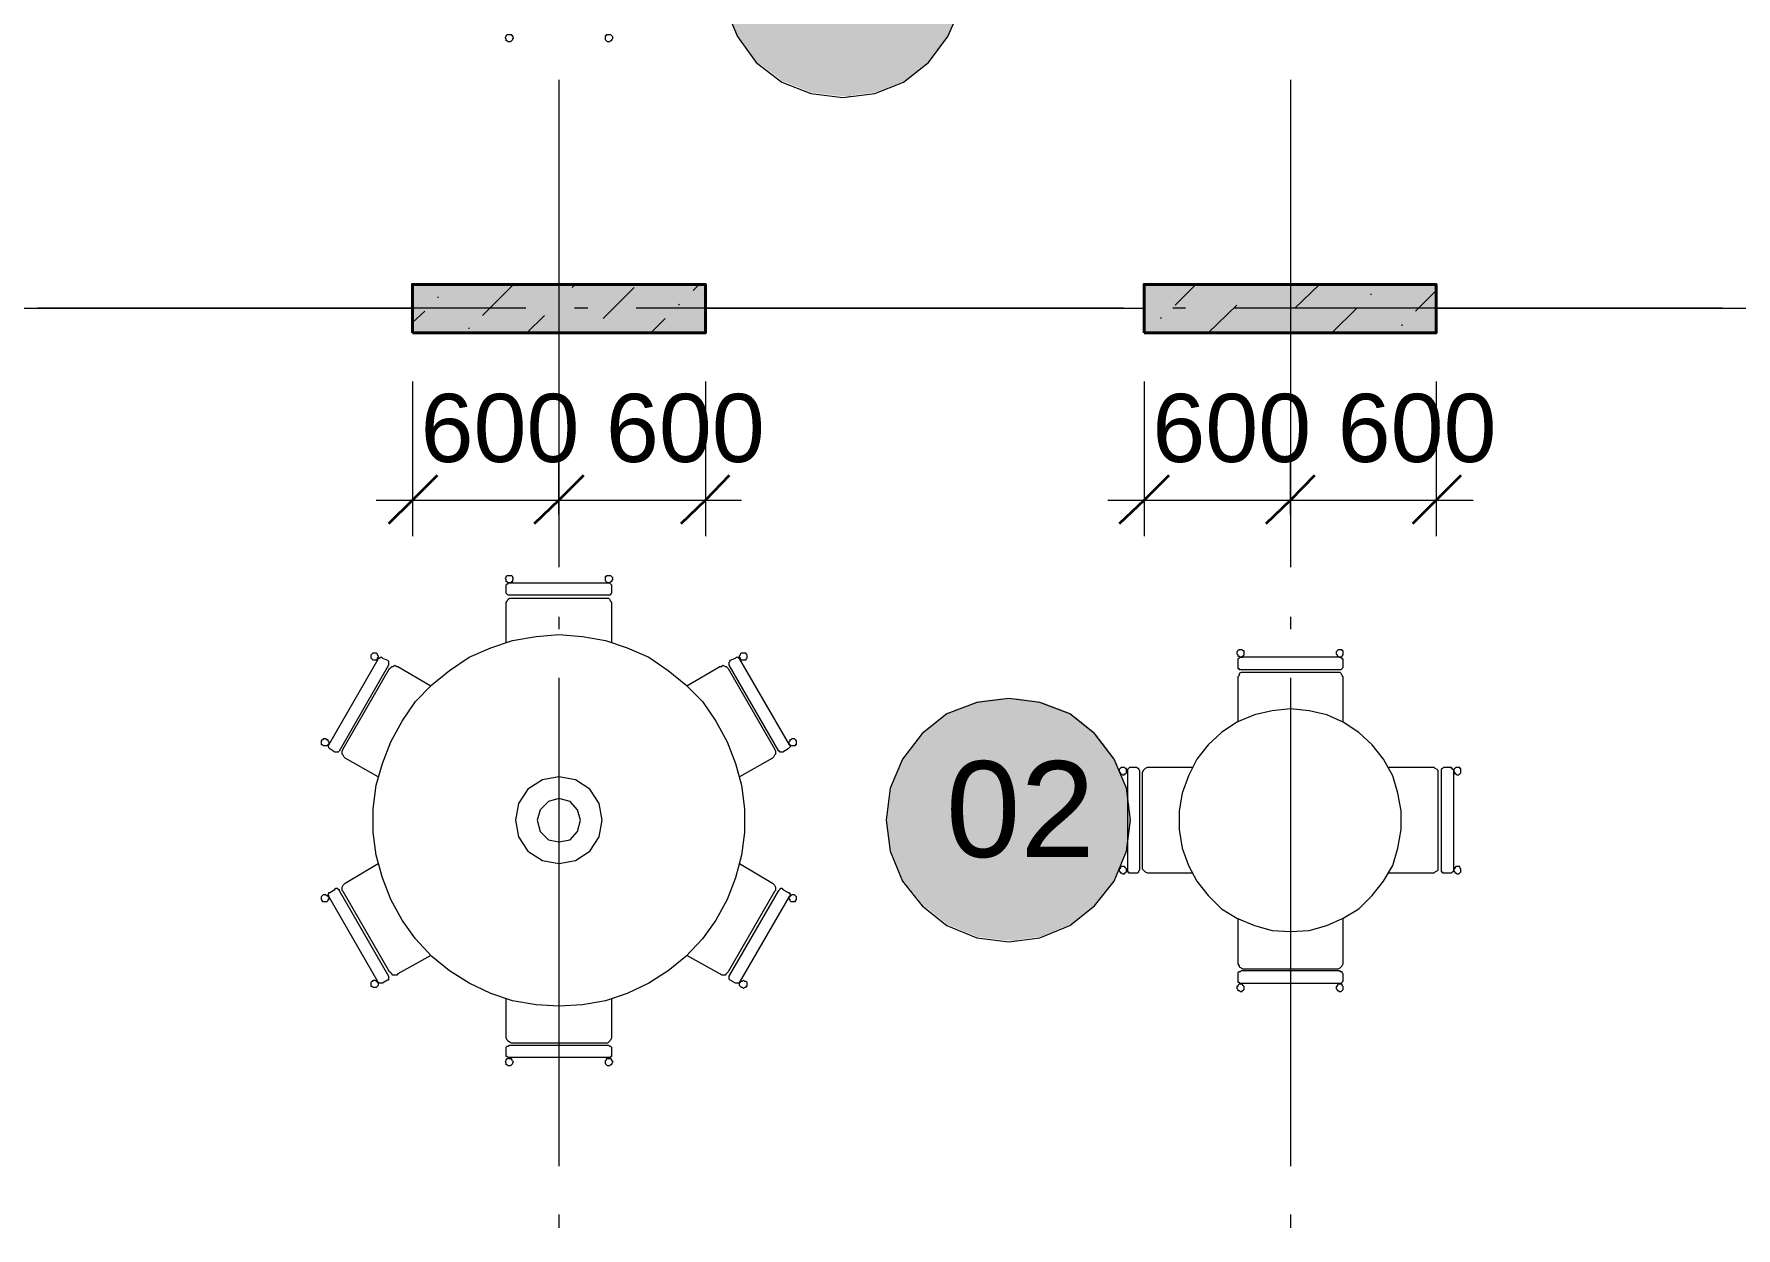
# Model space of a CAD drawing. Header units: millimetres. Extents: x -6983 to 114033, y -5968 to 36007.
# Drawn here: x 14992 to 21970, y 7602 to 12495 of the extents above; entities that cross this region are included whole.
import ezdxf

# ---------------------------------------------------------------- set-up
doc = ezdxf.new("R2010")
doc.units = ezdxf.units.MM
doc.layers.add('PDF _Геометрия', color=7, linetype='Continuous')
doc.layers.add('PDF _Текст', color=7, linetype='Continuous')
doc.layers.add('PDF _Сплошная заливка', color=7, linetype='Continuous', true_color=0xffffff)
doc.styles.add('PDF Arial', font='arial.ttf')

msp = doc.modelspace()

# ---------------------------------------------------------------- hatches: boundary and pattern name
at = {"layer": 'PDF _Сплошная заливка', "transparency": 33554559}
for points in [[(18409, 13225.2), (18341.3, 13233.7), (18277.8, 13233.7), (18176.2, 13221), (18159.3, 13212.5), (18146.6, 13208.3), (18129.7, 13199.8), (18117, 13195.6), (18100.1, 13187.1), (18087.4, 13182.9), (18070.5, 13174.4), (18057.8, 13170.2), (18045.1, 13157.5), (18036.6, 13153.3), (18028.1, 13144.8), (18019.7, 13140.6), (18011.2, 13132.1), (18002.8, 13127.9), (17994.3, 13119.4), (17985.8, 13115.2), (17977.4, 13106.7), (17968.9, 13102.5), (17960.4, 13094), (17952, 13089.8), (17947.7, 13081.3), (17939.3, 13072.9), (17935.1, 13064.4), (17926.6, 13056), (17922.4, 13047.5), (17913.9, 13039), (17909.7, 13030.6), (17901.2, 13022.1), (17897, 13013.6), (17888.5, 13005.2), (17884.3, 12996.7), (17875.8, 12988.3), (17871.6, 12975.6), (17867.4, 12967.1), (17863.1, 12954.4), (17858.9, 12945.9), (17854.7, 12933.2), (17846.2, 12916.3), (17842, 12903.6), (17837.7, 12895.2), (17833.5, 12882.5), (17825, 12865.5), (17820.8, 12831.7), (17816.6, 12802.1), (17812.3, 12768.2), (17808.1, 12738.6), (17812.3, 12734.4), (17812.3, 12704.8), (17816.6, 12704.8), (17816.6, 12670.9), (17820.8, 12670.9), (17820.8, 12637.1), (17825, 12637.1), (17825, 12603.2), (17829.3, 12603.2), (17829.3, 12594.7), (17833.5, 12594.7), (17833.5, 12586.3), (17837.7, 12586.3), (17837.7, 12573.6), (17842, 12573.6), (17842, 12565.1), (17846.2, 12565.1), (17846.2, 12556.7), (17850.4, 12556.7), (17850.4, 12544), (17854.7, 12544), (17854.7, 12535.5), (17858.9, 12535.5), (17858.9, 12527), (17863.1, 12527), (17863.1, 12514.3), (17867.4, 12514.3), (17867.4, 12505.9), (17871.6, 12505.9), (17871.6, 12497.4), (17875.8, 12497.4), (17875.8, 12484.7), (17880, 12484.7), (17888.5, 12476.3), (17888.5, 12467.8), (17892.7, 12467.8), (17901.2, 12459.3), (17901.2, 12450.9), (17905.4, 12450.9), (17909.7, 12446.6), (17909.7, 12438.2), (17913.9, 12438.2), (17922.4, 12429.7), (17922.4, 12421.3), (17926.6, 12421.3), (17930.8, 12417), (17930.8, 12408.6), (17935.1, 12408.6), (17943.5, 12400.1), (17943.5, 12391.6), (17947.7, 12391.6), (17952, 12387.4), (17952, 12378.9), (17960.4, 12378.9), (17968.9, 12370.5), (17977.4, 12366.3), (17985.8, 12357.8), (17994.3, 12353.6), (18002.8, 12345.1), (18011.2, 12340.9), (18019.7, 12332.4), (18028.1, 12328.2), (18036.6, 12319.7), (18045.1, 12315.5), (18057.8, 12302.8), (18083.1, 12294.3), (18091.6, 12290.1), (18104.3, 12285.9), (18112.8, 12281.6), (18125.5, 12277.4), (18133.9, 12273.2), (18146.6, 12268.9), (18155.1, 12264.7), (18167.8, 12260.5), (18176.2, 12256.2), (18277.8, 12243.5), (18341.3, 12239.3), (18341.3, 12243.5), (18409, 12252), (18438.6, 12256.2), (18464, 12264.7), (18472.4, 12268.9), (18485.1, 12273.2), (18493.6, 12277.4), (18506.3, 12281.6), (18514.7, 12285.9), (18527.4, 12290.1), (18535.9, 12294.3), (18548.6, 12298.6), (18565.5, 12307), (18574, 12315.5), (18582.4, 12319.7), (18595.1, 12332.4), (18603.6, 12336.6), (18616.3, 12349.3), (18624.8, 12353.6), (18637.5, 12366.3), (18645.9, 12370.5), (18671.3, 12395.9), (18675.5, 12404.3), (18684, 12412.8), (18688.2, 12421.3), (18696.7, 12429.7), (18700.9, 12438.2), (18709.4, 12446.6), (18713.6, 12455.1), (18722.1, 12463.6), (18726.3, 12472), (18734.8, 12480.5), (18747.5, 12505.9), (18751.7, 12518.6), (18760.2, 12535.5), (18764.4, 12548.2), (18772.9, 12565.1), (18777.1, 12577.8), (18785.5, 12594.7), (18789.8, 12607.4), (18794, 12637.1), (18802.5, 12704.8), (18806.7, 12768.2), (18802.5, 12768.2), (18802.5, 12797.8), (18798.2, 12797.8), (18798.2, 12831.7), (18794, 12831.7), (18794, 12861.3), (18789.8, 12861.3), (18789.8, 12874), (18785.5, 12874), (18785.5, 12882.5), (18781.3, 12882.5), (18781.3, 12895.2), (18777.1, 12895.2), (18777.1, 12903.6), (18772.9, 12903.6), (18772.9, 12916.3), (18768.6, 12916.3), (18768.6, 12924.8), (18764.4, 12924.8), (18764.4, 12933.2), (18760.2, 12933.2), (18760.2, 12945.9), (18755.9, 12945.9), (18755.9, 12954.4), (18751.7, 12954.4), (18751.7, 12967.1), (18747.5, 12967.1), (18747.5, 12975.6), (18743.2, 12975.6), (18743.2, 12984), (18739, 12984), (18739, 12992.5), (18730.5, 13000.9), (18726.3, 13000.9), (18726.3, 13009.4), (18713.6, 13022.1), (18709.4, 13022.1), (18709.4, 13030.6), (18696.7, 13043.3), (18692.5, 13043.3), (18692.5, 13051.7), (18679.8, 13064.4), (18675.5, 13064.4), (18675.5, 13072.9), (18645.9, 13102.5), (18637.5, 13106.7), (18624.8, 13119.4), (18616.3, 13123.7), (18603.6, 13136.4), (18595.1, 13140.6), (18582.4, 13153.3), (18574, 13157.5), (18565.5, 13166), (18540.1, 13178.7), (18527.4, 13182.9), (18510.5, 13191.4), (18497.8, 13195.6), (18480.9, 13204.1), (18468.2, 13208.3), (18451.3, 13216.7), (18438.6, 13221)], [(18083.1, 13106.7), (18083.1, 12425.5), (18506.3, 12425.5), (18506.3, 13106.7)], [(16543, 11469.2), (16543, 11270.3), (17744.6, 11270.3), (17744.6, 11469.2)], [(19543, 11469.2), (19543, 11270.3), (20740.4, 11270.3), (20740.4, 11469.2)], [(19052.1, 9768.2), (19022.5, 9772.5), (18959, 9772.5), (18857.5, 9759.8), (18849, 9755.5), (18836.3, 9751.3), (18827.9, 9747.1), (18802.5, 9738.6), (18794, 9734.4), (18768.6, 9725.9), (18760.2, 9721.7), (18734.8, 9713.2), (18722.1, 9700.5), (18713.6, 9696.3), (18700.9, 9683.6), (18692.5, 9679.4), (18679.8, 9666.7), (18671.3, 9662.4), (18658.6, 9649.8), (18650.1, 9645.5), (18641.7, 9637.1), (18633.2, 9632.8), (18629, 9624.4), (18620.5, 9615.9), (18616.3, 9607.4), (18607.8, 9599), (18603.6, 9590.5), (18595.1, 9582), (18590.9, 9573.6), (18582.4, 9565.1), (18578.2, 9556.7), (18569.8, 9548.2), (18565.5, 9539.7), (18552.8, 9527), (18548.6, 9514.3), (18540.1, 9497.4), (18535.9, 9484.7), (18527.4, 9467.8), (18523.2, 9455.1), (18514.7, 9438.2), (18510.5, 9425.5), (18502, 9408.6), (18489.4, 9307), (18485.1, 9277.4), (18489.4, 9273.2), (18489.4, 9243.5), (18493.6, 9243.5), (18493.6, 9209.7), (18497.8, 9209.7), (18497.8, 9180.1), (18502, 9180.1), (18502, 9146.2), (18506.3, 9146.2), (18506.3, 9137.8), (18510.5, 9137.8), (18510.5, 9129.3), (18514.7, 9129.3), (18514.7, 9116.6), (18519, 9116.6), (18519, 9108.1), (18523.2, 9108.1), (18523.2, 9095.4), (18527.4, 9095.4), (18527.4, 9087), (18531.7, 9087), (18531.7, 9078.5), (18535.9, 9078.5), (18535.9, 9065.8), (18540.1, 9065.8), (18540.1, 9057.4), (18544.4, 9057.4), (18544.4, 9044.7), (18548.6, 9044.7), (18548.6, 9036.2), (18552.8, 9036.2), (18552.8, 9023.5), (18557.1, 9023.5), (18569.8, 9010.8), (18569.8, 9002.4), (18574, 9002.4), (18586.7, 8989.7), (18586.7, 8981.2), (18590.9, 8981.2), (18603.6, 8968.5), (18603.6, 8960), (18607.8, 8960), (18620.5, 8947.4), (18620.5, 8938.9), (18624.8, 8938.9), (18633.2, 8930.4), (18633.2, 8922), (18641.7, 8922), (18650.1, 8913.5), (18658.6, 8909.3), (18671.3, 8896.6), (18679.8, 8892.3), (18692.5, 8879.7), (18700.9, 8875.4), (18713.6, 8862.7), (18722.1, 8858.5), (18734.8, 8845.8), (18747.5, 8841.6), (18755.9, 8837.3), (18768.6, 8833.1), (18777.1, 8828.9), (18789.8, 8824.6), (18806.7, 8816.2), (18819.4, 8812), (18827.9, 8807.7), (18840.6, 8803.5), (18857.5, 8795), (18959, 8782.3), (19022.5, 8778.1), (19022.5, 8782.3), (19052.1, 8786.6), (19086, 8790.8), (19115.6, 8795), (19128.3, 8799.3), (19136.7, 8803.5), (19149.4, 8807.7), (19157.9, 8812), (19170.6, 8816.2), (19187.5, 8824.6), (19200.2, 8828.9), (19208.7, 8833.1), (19221.4, 8837.3), (19246.8, 8850), (19255.2, 8858.5), (19263.7, 8862.7), (19276.4, 8875.4), (19284.8, 8879.7), (19297.5, 8892.3), (19306, 8896.6), (19318.7, 8909.3), (19327.2, 8913.5), (19352.5, 8938.9), (19356.8, 8947.4), (19369.5, 8960), (19373.7, 8968.5), (19386.4, 8981.2), (19390.6, 8989.7), (19403.3, 9002.4), (19407.6, 9010.8), (19416, 9019.3), (19428.7, 9044.7), (19432.9, 9057.4), (19437.2, 9065.8), (19441.4, 9078.5), (19449.9, 9095.4), (19454.1, 9108.1), (19458.3, 9116.6), (19462.6, 9129.3), (19466.8, 9137.8), (19471, 9150.5), (19475.3, 9180.1), (19479.5, 9213.9), (19483.7, 9243.5), (19487.9, 9307), (19483.7, 9307), (19483.7, 9340.9), (19479.5, 9340.9), (19479.5, 9374.7), (19475.3, 9374.7), (19475.3, 9404.3), (19471, 9404.3), (19471, 9417), (19466.8, 9417), (19466.8, 9425.5), (19462.6, 9425.5), (19462.6, 9434), (19458.3, 9434), (19458.3, 9446.6), (19454.1, 9446.6), (19454.1, 9455.1), (19449.9, 9455.1), (19449.9, 9463.6), (19445.6, 9463.6), (19445.6, 9476.3), (19441.4, 9476.3), (19441.4, 9484.7), (19437.2, 9484.7), (19437.2, 9493.2), (19432.9, 9493.2), (19432.9, 9505.9), (19428.7, 9505.9), (19428.7, 9514.3), (19424.5, 9514.3), (19424.5, 9522.8), (19420.2, 9522.8), (19420.2, 9531.3), (19411.8, 9539.7), (19407.6, 9539.7), (19407.6, 9548.2), (19399.1, 9556.7), (19394.9, 9556.7), (19394.9, 9565.1), (19386.4, 9573.6), (19382.2, 9573.6), (19382.2, 9582), (19373.7, 9590.5), (19369.5, 9590.5), (19369.5, 9599), (19361, 9607.4), (19356.8, 9607.4), (19356.8, 9615.9), (19327.2, 9645.5), (19318.7, 9649.8), (19306, 9662.4), (19297.5, 9666.7), (19284.8, 9679.4), (19276.4, 9683.6), (19263.7, 9696.3), (19255.2, 9700.5), (19246.8, 9709), (19229.8, 9717.5), (19217.1, 9721.7), (19208.7, 9725.9), (19183.3, 9734.4), (19174.8, 9738.6), (19149.4, 9747.1), (19141, 9751.3), (19115.6, 9759.8), (19086, 9764)], [(18730.5, 9649.8), (18730.5, 8968.5), (19217.1, 8968.5), (19217.1, 9649.8)]]:
    msp.add_hatch(color=256, dxfattribs=at).paths.add_polyline_path(points)

# ---------------------------------------------------------------- linework, layer by layer
at = {"layer": 'PDF _Геометрия', "lineweight": 9}
for points in [[(17808.1, 12734.4), (17825, 12603.2), (17875.8, 12484.7), (17952, 12378.9), (18057.8, 12298.6), (18176.2, 12252), (18307.4, 12235.1), (18438.6, 12252), (18557.1, 12298.6), (18658.6, 12378.9), (18739, 12484.7), (18789.8, 12603.2), (18806.7, 12734.4), (18789.8, 12861.3), (18739, 12984), (18658.6, 13085.6), (18557.1, 13166), (18438.6, 13216.7), (18307.4, 13233.7), (18176.2, 13216.7), (18057.8, 13166), (17952, 13085.6), (17875.8, 12984), (17825, 12861.3)], [(16957.6, 12480.5), (16953.4, 12476.3), (16953.4, 12472), (16949.2, 12467.8), (16944.9, 12463.6), (16940.7, 12463.6), (16936.5, 12463.6), (16932.2, 12467.8), (16928, 12467.8), (16928, 12472), (16928, 12476.3), (16923.8, 12480.5), (16928, 12484.7), (16928, 12489), (16932.2, 12493.2), (16936.5, 12493.2), (16940.7, 12493.2), (16944.9, 12493.2), (16949.2, 12493.2), (16949.2, 12489), (16953.4, 12489), (16953.4, 12484.7)], [(17334.2, 12480.5), (17334.2, 12484.7), (17334.2, 12489), (17338.4, 12489), (17338.4, 12493.2), (17342.7, 12493.2), (17346.9, 12493.2), (17351.1, 12493.2), (17355.4, 12493.2), (17359.6, 12489), (17363.8, 12484.7), (17363.8, 12480.5), (17363.8, 12476.3), (17359.6, 12472), (17359.6, 12467.8), (17355.4, 12467.8), (17351.1, 12463.6), (17346.9, 12463.6), (17342.7, 12463.6), (17338.4, 12467.8), (17334.2, 12472), (17334.2, 12476.3)], [(16940.7, 10195.6), (16936.5, 10195.6), (16932.2, 10199.8), (16928, 10204.1), (16928, 10208.3), (16928, 10233.7), (16928, 10237.9), (16932.2, 10242.1), (16936.5, 10242.1), (16936.5, 10246.4), (16932.2, 10250.6), (16928, 10250.6), (16928, 10254.8), (16928, 10259.1), (16923.8, 10263.3), (16928, 10267.5), (16928, 10271.8), (16932.2, 10276), (16936.5, 10276), (16940.7, 10276), (16944.9, 10276), (16949.2, 10276), (16953.4, 10271.8), (16953.4, 10267.5), (16957.6, 10263.3), (16953.4, 10259.1), (16953.4, 10254.8), (16953.4, 10250.6), (16949.2, 10250.6), (16944.9, 10246.4), (16940.7, 10246.4), (17346.9, 10246.4), (17351.1, 10246.4), (17355.4, 10242.1), (17359.6, 10237.9), (17359.6, 10233.7), (17359.6, 10208.3), (17359.6, 10204.1), (17355.4, 10199.8), (17355.4, 10195.6), (17351.1, 10195.6), (17346.9, 10195.6)], [(17334.2, 10263.3), (17334.2, 10267.5), (17334.2, 10271.8), (17338.4, 10271.8), (17338.4, 10276), (17342.7, 10276), (17346.9, 10276), (17351.1, 10276), (17355.4, 10276), (17359.6, 10271.8), (17363.8, 10267.5), (17363.8, 10263.3), (17363.8, 10259.1), (17359.6, 10254.8), (17359.6, 10250.6), (17355.4, 10250.6), (17351.1, 10246.4), (17346.9, 10246.4), (17342.7, 10246.4), (17338.4, 10250.6), (17334.2, 10254.8), (17334.2, 10259.1)], [(16936.5, 10246.4), (16940.7, 10246.4)], [(17143.8, 10034.8), (17241.1, 10026.3), (17334.2, 10009.4), (17423.1, 9979.8), (17511.9, 9941.7), (17592.3, 9886.7), (17664.2, 9827.5), (17732, 9759.8), (17787, 9679.4), (17833.5, 9594.7), (17867.4, 9505.9), (17892.7, 9417), (17905.4, 9319.7), (17905.4, 9222.4), (17892.7, 9129.3), (17867.4, 9036.2), (17833.5, 8947.4), (17787, 8862.7), (17732, 8786.6), (17664.2, 8714.6), (17592.3, 8655.4), (17511.9, 8604.6), (17423.1, 8562.3), (17334.2, 8532.7), (17241.1, 8515.8), (17143.8, 8511.5), (17050.7, 8515.8), (16953.4, 8532.7), (16864.5, 8562.3), (16775.7, 8604.6), (16695.3, 8655.4), (16623.3, 8714.6), (16555.6, 8786.6), (16500.6, 8862.7), (16454.1, 8947.4), (16420.2, 9036.2), (16394.9, 9129.3), (16382.2, 9222.4), (16382.2, 9319.7), (16394.9, 9417), (16420.2, 9505.9), (16454.1, 9594.7), (16500.6, 9679.4), (16555.6, 9759.8), (16623.3, 9827.5), (16695.3, 9886.7), (16775.7, 9941.7), (16864.5, 9979.8), (16953.4, 10009.4), (17050.7, 10026.3)], [(16420.2, 9937.5), (16441.4, 9929), (16445.6, 9924.8), (16445.6, 9920.6), (16445.6, 9916.3), (16445.6, 9912.1), (16445.6, 9907.9), (16242.5, 9556.7), (16238.3, 9552.4), (16234.1, 9552.4), (16229.8, 9552.4), (16225.6, 9552.4), (16204.4, 9565.1), (16200.2, 9569.4), (16200.2, 9573.6), (16196, 9577.8), (16200.2, 9582), (16403.3, 9933.2), (16403.3, 9937.5), (16407.6, 9937.5), (16411.8, 9941.7), (16416, 9941.7)], [(16382.2, 9929), (16377.9, 9933.2), (16373.7, 9937.5), (16373.7, 9941.7), (16373.7, 9945.9), (16373.7, 9950.2), (16377.9, 9954.4), (16382.2, 9958.6), (16386.4, 9958.6), (16390.6, 9958.6), (16394.9, 9958.6), (16399.1, 9954.4), (16399.1, 9950.2), (16403.3, 9945.9), (16403.3, 9941.7), (16399.1, 9937.5), (16399.1, 9933.2), (16394.9, 9929), (16390.6, 9929), (16386.4, 9929)], [(18083.1, 9565.1), (18062, 9552.4), (18057.8, 9552.4), (18053.5, 9552.4), (18049.3, 9552.4), (18049.3, 9556.7), (18045.1, 9556.7), (17842, 9907.9), (17842, 9912.1), (17842, 9916.3), (17842, 9920.6), (17846.2, 9924.8), (17846.2, 9929), (17867.4, 9937.5), (17871.6, 9941.7), (17875.8, 9941.7), (17880, 9941.7), (17880, 9937.5), (17884.3, 9937.5), (17884.3, 9933.2), (18087.4, 9582), (18091.6, 9582), (18091.6, 9577.8), (18091.6, 9573.6), (18087.4, 9569.4)], [(17909.7, 9929), (17905.4, 9929), (17901.2, 9929), (17897, 9929), (17892.7, 9929), (17888.5, 9933.2), (17888.5, 9937.5), (17884.3, 9941.7), (17884.3, 9945.9), (17888.5, 9950.2), (17888.5, 9954.4), (17892.7, 9958.6), (17897, 9958.6), (17901.2, 9958.6), (17905.4, 9958.6), (17909.7, 9958.6), (17909.7, 9954.4), (17913.9, 9950.2), (17913.9, 9945.9), (17913.9, 9941.7), (17913.9, 9937.5), (17909.7, 9933.2)], [(19923.8, 9958.6), (19923.8, 9954.4), (19928, 9950.2), (19928, 9945.9), (19932.2, 9945.9), (19936.5, 9941.7), (19940.7, 9941.7), (19944.9, 9941.7), (19944.9, 9945.9), (19949.2, 9945.9), (19953.4, 9950.2), (19953.4, 9954.4), (19953.4, 9958.6), (19953.4, 9962.9), (19953.4, 9967.1), (19949.2, 9967.1), (19944.9, 9971.3), (19940.7, 9971.3), (19936.5, 9971.3), (19932.2, 9971.3), (19928, 9967.1), (19923.8, 9962.9)], [(19940.7, 9890.9), (20346.9, 9890.9), (20351.1, 9890.9), (20355.4, 9895.2), (20359.6, 9899.4), (20359.6, 9903.6), (20359.6, 9929), (20359.6, 9933.2), (20355.4, 9933.2), (20355.4, 9937.5), (20351.1, 9937.5), (20351.1, 9941.7), (20346.9, 9941.7), (19940.7, 9941.7), (19936.5, 9941.7), (19932.2, 9937.5), (19928, 9933.2), (19928, 9929), (19928, 9903.6), (19928, 9899.4), (19928, 9895.2), (19932.2, 9895.2), (19932.2, 9890.9), (19936.5, 9890.9)], [(20359.6, 9958.6), (20359.6, 9962.9), (20359.6, 9967.1), (20355.4, 9967.1), (20355.4, 9971.3), (20351.1, 9971.3), (20346.9, 9971.3), (20342.7, 9971.3), (20338.4, 9971.3), (20334.2, 9967.1), (20330, 9962.9), (20330, 9958.6), (20330, 9954.4), (20334.2, 9950.2), (20334.2, 9945.9), (20338.4, 9945.9), (20342.7, 9941.7), (20346.9, 9941.7), (20351.1, 9941.7), (20355.4, 9945.9), (20359.6, 9950.2), (20359.6, 9954.4)], [(18485.1, 9273.2), (18502, 9146.2), (18552.8, 9023.5), (18633.2, 8922), (18734.8, 8841.6), (18857.5, 8790.8), (18988.7, 8773.9), (19115.6, 8790.8), (19238.3, 8841.6), (19339.8, 8922), (19420.2, 9023.5), (19471, 9146.2), (19487.9, 9273.2), (19471, 9404.3), (19420.2, 9522.8), (19339.8, 9628.6), (19238.3, 9709), (19115.6, 9755.5), (18988.7, 9772.5), (18857.5, 9755.5), (18734.8, 9709), (18633.2, 9628.6), (18552.8, 9522.8), (18502, 9404.3)], [(20143.8, 9730.1), (20067.6, 9721.7), (19995.7, 9704.8), (19923.8, 9675.1), (19860.3, 9632.8), (19805.3, 9582), (19758.7, 9522.8), (19724.9, 9455.1), (19699.5, 9383.2), (19686.8, 9311.2), (19686.8, 9235.1), (19699.5, 9158.9), (19724.9, 9087), (19758.7, 9023.5), (19805.3, 8964.3), (19860.3, 8909.3), (19923.8, 8871.2), (19995.7, 8841.6), (20067.6, 8820.4), (20143.8, 8816.2), (20220, 8820.4), (20291.9, 8841.6), (20359.6, 8871.2), (20423.1, 8909.3), (20478.1, 8964.3), (20524.6, 9023.5), (20562.7, 9087), (20583.9, 9158.9), (20596.5, 9235.1), (20596.5, 9311.2), (20583.9, 9383.2), (20562.7, 9455.1), (20524.6, 9522.8), (20478.1, 9582), (20423.1, 9632.8), (20359.6, 9675.1), (20291.9, 9704.8), (20220, 9721.7)], [(16191.8, 9603.2), (16196, 9603.2), (16196, 9599), (16200.2, 9594.7), (16200.2, 9590.5), (16200.2, 9586.3), (16196, 9582), (16191.8, 9577.8), (16187.5, 9577.8), (16183.3, 9577.8), (16179.1, 9577.8), (16174.8, 9582), (16170.6, 9582), (16170.6, 9586.3), (16170.6, 9590.5), (16170.6, 9594.7), (16170.6, 9599), (16174.8, 9603.2), (16179.1, 9603.2), (16179.1, 9607.4), (16183.3, 9607.4), (16187.5, 9607.4)], [(18095.8, 9603.2), (18100.1, 9607.4), (18104.3, 9607.4), (18108.5, 9607.4), (18112.8, 9603.2), (18117, 9599), (18117, 9594.7), (18117, 9590.5), (18117, 9586.3), (18117, 9582), (18112.8, 9582), (18112.8, 9577.8), (18108.5, 9577.8), (18104.3, 9577.8), (18100.1, 9577.8), (18095.8, 9577.8), (18091.6, 9582), (18087.4, 9586.3), (18087.4, 9590.5), (18087.4, 9594.7), (18091.6, 9599), (18091.6, 9603.2)], [(16966.1, 9273.2), (16978.8, 9205.5), (17016.9, 9146.2), (17076.1, 9108.1), (17143.8, 9095.4), (17211.5, 9108.1), (17270.7, 9146.2), (17308.8, 9205.5), (17321.5, 9273.2), (17308.8, 9340.9), (17270.7, 9400.1), (17211.5, 9438.2), (17143.8, 9450.9), (17076.1, 9438.2), (17016.9, 9400.1), (16978.8, 9340.9)], [(19458.3, 9489), (19454.1, 9489), (19449.9, 9489), (19445.6, 9484.7), (19441.4, 9480.5), (19441.4, 9476.3), (19441.4, 9472), (19445.6, 9467.8), (19445.6, 9463.6), (19449.9, 9463.6), (19454.1, 9459.3), (19458.3, 9459.3), (19462.6, 9459.3), (19462.6, 9463.6), (19466.8, 9463.6), (19471, 9467.8), (19471, 9472), (19471, 9476.3), (19471, 9480.5), (19471, 9484.7), (19466.8, 9484.7), (19462.6, 9489)], [(19526, 9070.1), (19526, 9476.3), (19521.8, 9480.5), (19521.8, 9484.7), (19517.6, 9484.7), (19513.3, 9489), (19487.9, 9489), (19483.7, 9489), (19479.5, 9484.7), (19475.3, 9480.5), (19475.3, 9476.3), (19475.3, 9070.1), (19475.3, 9065.8), (19475.3, 9061.6), (19479.5, 9061.6), (19479.5, 9057.4), (19483.7, 9057.4), (19487.9, 9057.4), (19513.3, 9057.4), (19517.6, 9057.4), (19521.8, 9061.6), (19521.8, 9065.8)], [(20761.6, 9476.3), (20761.6, 9070.1), (20761.6, 9065.8), (20761.6, 9061.6), (20765.8, 9061.6), (20765.8, 9057.4), (20770, 9057.4), (20774.3, 9057.4), (20799.7, 9057.4), (20803.9, 9057.4), (20808.1, 9061.6), (20812.3, 9065.8), (20812.3, 9070.1), (20812.3, 9476.3), (20812.3, 9480.5), (20808.1, 9480.5), (20808.1, 9484.7), (20803.9, 9484.7), (20803.9, 9489), (20799.7, 9489), (20774.3, 9489), (20770, 9489), (20765.8, 9484.7), (20761.6, 9480.5)], [(20829.3, 9489), (20825, 9489), (20820.8, 9489), (20816.6, 9484.7), (20812.3, 9480.5), (20812.3, 9476.3), (20812.3, 9472), (20816.6, 9467.8), (20816.6, 9463.6), (20820.8, 9463.6), (20825, 9459.3), (20829.3, 9459.3), (20833.5, 9459.3), (20837.7, 9463.6), (20842, 9467.8), (20842, 9472), (20842, 9476.3), (20842, 9480.5), (20842, 9484.7), (20837.7, 9484.7), (20837.7, 9489), (20833.5, 9489)], [(17054.9, 9273.2), (17067.6, 9226.6), (17101.5, 9192.8), (17143.8, 9184.3), (17190.3, 9192.8), (17220, 9226.6), (17232.7, 9273.2), (17220, 9315.5), (17190.3, 9349.3), (17143.8, 9362), (17101.5, 9349.3), (17067.6, 9315.5)], [(19458.3, 9053.1), (19462.6, 9053.1), (19462.6, 9057.4), (19466.8, 9057.4), (19471, 9061.6), (19471, 9065.8), (19471, 9070.1), (19471, 9074.3), (19466.8, 9078.5), (19462.6, 9082.8), (19458.3, 9082.8), (19454.1, 9082.8), (19449.9, 9082.8), (19445.6, 9078.5), (19445.6, 9074.3), (19441.4, 9074.3), (19441.4, 9070.1), (19441.4, 9065.8), (19445.6, 9061.6), (19445.6, 9057.4), (19449.9, 9057.4), (19454.1, 9053.1)], [(20829.3, 9053.1), (20833.5, 9053.1), (20837.7, 9057.4), (20842, 9061.6), (20842, 9065.8), (20842, 9070.1), (20842, 9074.3), (20837.7, 9078.5), (20837.7, 9082.8), (20833.5, 9082.8), (20829.3, 9082.8), (20825, 9082.8), (20820.8, 9082.8), (20816.6, 9078.5), (20816.6, 9074.3), (20812.3, 9074.3), (20812.3, 9070.1), (20812.3, 9065.8), (20816.6, 9061.6), (20816.6, 9057.4), (20820.8, 9057.4), (20825, 9053.1)], [(16191.8, 8938.9), (16187.5, 8938.9), (16183.3, 8938.9), (16179.1, 8938.9), (16174.8, 8938.9), (16174.8, 8943.1), (16170.6, 8947.4), (16170.6, 8951.6), (16170.6, 8955.8), (16170.6, 8960), (16174.8, 8964.3), (16179.1, 8968.5), (16183.3, 8968.5), (16187.5, 8968.5), (16191.8, 8964.3), (16196, 8964.3), (16196, 8960), (16200.2, 8955.8), (16200.2, 8951.6), (16200.2, 8947.4), (16196, 8947.4), (16196, 8943.1)], [(16204.4, 8977), (16225.6, 8989.7), (16229.8, 8993.9), (16234.1, 8993.9), (16238.3, 8989.7), (16242.5, 8989.7), (16242.5, 8985.4), (16445.6, 8634.2), (16445.6, 8630), (16445.6, 8625.8), (16445.6, 8621.5), (16445.6, 8617.3), (16441.4, 8617.3), (16420.2, 8604.6), (16416, 8604.6), (16411.8, 8604.6), (16407.6, 8604.6), (16403.3, 8608.8), (16200.2, 8960), (16200.2, 8964.3), (16196, 8968.5), (16200.2, 8972.7), (16200.2, 8977)], [(18045.1, 8985.4), (18049.3, 8989.7), (18053.5, 8993.9), (18057.8, 8993.9), (18062, 8989.7), (18083.1, 8977), (18087.4, 8977), (18087.4, 8972.7), (18091.6, 8972.7), (18091.6, 8968.5), (18091.6, 8964.3), (18095.8, 8964.3), (18100.1, 8968.5), (18104.3, 8968.5), (18108.5, 8968.5), (18112.8, 8964.3), (18117, 8960), (18117, 8955.8), (18117, 8951.6), (18117, 8947.4), (18112.8, 8943.1), (18112.8, 8938.9), (18108.5, 8938.9), (18104.3, 8938.9), (18100.1, 8938.9), (18095.8, 8938.9), (18091.6, 8943.1), (18091.6, 8947.4), (18087.4, 8947.4), (18087.4, 8951.6), (18087.4, 8955.8), (18091.6, 8960), (18091.6, 8964.3), (18087.4, 8960), (17884.3, 8608.8), (17880, 8604.6), (17875.8, 8604.6), (17871.6, 8604.6), (17867.4, 8604.6), (17846.2, 8617.3), (17842, 8621.5), (17842, 8625.8), (17842, 8630), (17842, 8634.2)], [(20346.9, 8655.4), (19940.7, 8655.4), (19936.5, 8651.2), (19932.2, 8651.2), (19928, 8646.9), (19928, 8642.7), (19928, 8617.3), (19928, 8613.1), (19928, 8608.8), (19932.2, 8608.8), (19932.2, 8604.6), (19936.5, 8604.6), (19940.7, 8604.6), (20346.9, 8604.6), (20351.1, 8604.6), (20355.4, 8608.8), (20359.6, 8613.1), (20359.6, 8617.3), (20359.6, 8642.7), (20355.4, 8646.9), (20355.4, 8651.2), (20351.1, 8651.2), (20346.9, 8651.2)], [(16382.2, 8613.1), (16382.2, 8617.3), (16386.4, 8617.3), (16390.6, 8617.3), (16394.9, 8613.1), (16399.1, 8613.1), (16399.1, 8608.8), (16403.3, 8604.6), (16403.3, 8600.4), (16403.3, 8596.2), (16399.1, 8591.9), (16394.9, 8587.7), (16390.6, 8587.7), (16386.4, 8587.7), (16382.2, 8587.7), (16377.9, 8591.9), (16373.7, 8591.9), (16373.7, 8596.2), (16373.7, 8600.4), (16373.7, 8604.6), (16373.7, 8608.8), (16377.9, 8613.1)], [(17909.7, 8613.1), (17913.9, 8608.8), (17913.9, 8604.6), (17913.9, 8600.4), (17913.9, 8596.2), (17913.9, 8591.9), (17909.7, 8591.9), (17909.7, 8587.7), (17905.4, 8587.7), (17901.2, 8583.5), (17897, 8587.7), (17892.7, 8587.7), (17888.5, 8591.9), (17884.3, 8596.2), (17884.3, 8600.4), (17884.3, 8604.6), (17888.5, 8608.8), (17888.5, 8613.1), (17892.7, 8613.1), (17897, 8613.1), (17901.2, 8617.3), (17905.4, 8613.1)], [(19923.8, 8587.7), (19923.8, 8583.5), (19928, 8579.2), (19928, 8575), (19932.2, 8575), (19936.5, 8570.8), (19940.7, 8570.8), (19944.9, 8570.8), (19944.9, 8575), (19949.2, 8575), (19953.4, 8579.2), (19953.4, 8583.5), (19953.4, 8587.7), (19953.4, 8591.9), (19949.2, 8596.2), (19944.9, 8600.4), (19940.7, 8600.4), (19936.5, 8600.4), (19932.2, 8600.4), (19928, 8596.2), (19928, 8591.9), (19923.8, 8591.9)], [(20359.6, 8587.7), (20359.6, 8591.9), (20355.4, 8596.2), (20355.4, 8600.4), (20351.1, 8600.4), (20346.9, 8600.4), (20342.7, 8600.4), (20338.4, 8600.4), (20334.2, 8596.2), (20334.2, 8591.9), (20330, 8591.9), (20330, 8587.7), (20330, 8583.5), (20334.2, 8579.2), (20334.2, 8575), (20338.4, 8575), (20342.7, 8570.8), (20346.9, 8570.8), (20351.1, 8570.8), (20355.4, 8575), (20359.6, 8579.2), (20359.6, 8583.5)], [(16928, 8308.4), (16928, 8312.7), (16928, 8338), (16928, 8342.3), (16932.2, 8346.5), (16936.5, 8346.5), (16940.7, 8350.7), (17346.9, 8350.7), (17351.1, 8346.5), (17355.4, 8346.5), (17359.6, 8342.3), (17359.6, 8338), (17359.6, 8312.7), (17359.6, 8308.4), (17359.6, 8304.2), (17355.4, 8304.2), (17355.4, 8300), (17351.1, 8300), (17346.9, 8300), (16940.7, 8300), (16936.5, 8300), (16932.2, 8304.2), (16928, 8304.2)], [(16957.6, 8283), (16953.4, 8278.8), (16953.4, 8274.6), (16949.2, 8270.3), (16944.9, 8266.1), (16940.7, 8266.1), (16936.5, 8266.1), (16932.2, 8270.3), (16928, 8270.3), (16928, 8274.6), (16928, 8278.8), (16923.8, 8283), (16928, 8287.3), (16928, 8291.5), (16932.2, 8295.7), (16936.5, 8295.7), (16940.7, 8295.7), (16944.9, 8295.7), (16949.2, 8295.7), (16949.2, 8291.5), (16953.4, 8287.3)], [(17334.2, 8283), (17334.2, 8287.3), (17338.4, 8291.5), (17338.4, 8295.7), (17342.7, 8295.7), (17346.9, 8295.7), (17351.1, 8295.7), (17355.4, 8295.7), (17359.6, 8291.5), (17359.6, 8287.3), (17363.8, 8287.3), (17363.8, 8283), (17363.8, 8278.8), (17359.6, 8274.6), (17359.6, 8270.3), (17355.4, 8270.3), (17351.1, 8266.1), (17346.9, 8266.1), (17342.7, 8266.1), (17338.4, 8270.3), (17334.2, 8274.6), (17334.2, 8278.8)]]:
    msp.add_lwpolyline(points, close=True, dxfattribs=at)
for points in [[(16928, 12489), (16928, 12489)], [(16949.2, 12467.8), (16949.2, 12467.8)], [(17338.4, 12467.8), (17338.4, 12467.8)], [(17359.6, 12489), (17359.6, 12489)], [(16703.7, 11469.2), (16703.7, 11469.2)], [(16830.7, 11342.3), (16957.6, 11469.2)], [(17198.8, 11456.5), (17211.5, 11469.2)], [(17325.7, 11329.6), (17452.7, 11456.5)], [(17693.9, 11443.8), (17719.3, 11469.2)], [(19669.9, 11384.6), (19754.5, 11469.2)], [(19978.8, 11443.8), (19978.8, 11443.8)], [(20160.7, 11371.9), (20262.3, 11469.2)], [(20655.8, 11359.2), (20740.4, 11443.8)], [(16648.7, 11414.2), (16648.7, 11418.4)], [(17143.8, 11401.5), (17143.8, 11401.5)], [(17634.6, 11384.6), (17638.9, 11388.8)], [(19805.3, 11270.3), (19923.8, 11384.6)], [(20473.8, 11426.9), (20473.8, 11431.1)], [(14744.6, 11371.9), (16543, 11371.9)], [(16543, 11312.7), (16593.7, 11359.2)], [(17012.6, 11270.3), (17084.6, 11342.3)], [(17520.4, 11270.3), (17579.6, 11329.6)], [(17744.6, 11371.9), (19543, 11371.9)], [(19610.7, 11329.6), (19614.9, 11333.8)], [(20105.7, 11316.9), (20105.7, 11316.9)], [(20313.1, 11270.3), (20414.6, 11371.9)], [(20600.8, 11300), (20600.8, 11304.2)], [(20740.4, 11371.9), (22543, 11371.9)], [(16775.7, 11287.3), (16775.7, 11291.5)], [(17270.7, 11274.6), (17270.7, 11274.6)], [(19551.4, 11270.3), (19555.6, 11274.6)], [(16543, 11071.5), (16543, 10584.9), (16543, 10436.8)], [(17744.6, 11071.5), (17744.6, 10584.9), (17744.6, 10436.8)], [(19543, 11071.5), (19543, 10584.9), (19543, 10436.8)], [(20740.4, 11071.5), (20740.4, 10584.9), (20740.4, 10436.8)], [(17143.8, 10525.6), (17143.8, 10584.9), (17143.8, 10737.2)], [(20143.8, 10525.6), (20143.8, 10584.9), (20143.8, 10737.2)], [(16394.9, 10584.9), (17143.8, 10584.9), (17892.7, 10584.9)], [(19394.9, 10584.9), (20143.8, 10584.9), (20892.7, 10584.9)], [(16928, 10271.8), (16928, 10271.8)], [(16953.4, 10271.8), (16953.4, 10271.8)], [(17359.6, 10271.8), (17359.6, 10271.8)], [(16928, 10237.9), (16928, 10237.9)], [(16928, 10204.1), (16928, 10204.1)], [(16936.5, 10195.6), (16936.5, 10195.6)], [(17338.4, 10250.6), (17338.4, 10250.6)], [(17355.4, 10242.1), (17355.4, 10242.1)], [(17359.6, 10237.9), (17359.6, 10237.9)], [(17359.6, 10204.1), (17359.6, 10204.1)], [(16928, 10000.9), (16928, 10157.5), (16928, 10166), (16932.2, 10170.2), (16936.5, 10178.7), (16940.7, 10182.9), (16949.2, 10182.9), (16953.4, 10182.9), (17334.2, 10182.9), (17342.7, 10182.9), (17346.9, 10182.9), (17351.1, 10178.7), (17355.4, 10170.2), (17359.6, 10166), (17359.6, 10157.5), (17359.6, 10000.9)], [(16373.7, 9945.9), (16373.7, 9945.9)], [(16382.2, 9958.6), (16382.2, 9958.6)], [(16382.2, 9929), (16382.2, 9929)], [(16403.3, 9945.9), (16403.3, 9945.9)], [(16411.8, 9941.7), (16411.8, 9941.7)], [(16445.6, 9920.6), (16445.6, 9920.6)], [(17842, 9920.6), (17842, 9920.6)], [(17884.3, 9941.7), (17884.3, 9941.7)], [(17913.9, 9941.7), (17913.9, 9941.7)], [(19928, 9967.1), (19928, 9967.1)], [(19928, 9933.2), (19928, 9933.2)], [(19932.2, 9937.5), (19932.2, 9937.5)], [(19944.9, 9971.3), (19944.9, 9971.3)], [(20334.2, 9967.1), (20334.2, 9967.1)], [(20355.4, 9945.9), (20355.4, 9945.9)], [(16403.3, 9450.9), (16267.9, 9527), (16263.7, 9531.3), (16259.5, 9539.7), (16255.2, 9544), (16255.2, 9552.4), (16255.2, 9556.7), (16259.5, 9565.1), (16449.9, 9895.2), (16454.1, 9899.4), (16458.3, 9903.6), (16462.6, 9903.6), (16471, 9907.9), (16479.5, 9903.6), (16483.7, 9903.6), (16619.1, 9823.2)], [(17668.5, 9823.2), (17803.9, 9903.6), (17812.3, 9903.6), (17816.6, 9907.9), (17825, 9903.6), (17829.3, 9903.6), (17833.5, 9899.4), (17837.7, 9895.2), (18028.1, 9565.1), (18032.4, 9556.7), (18032.4, 9552.4), (18032.4, 9544), (18028.1, 9539.7), (18023.9, 9531.3), (18019.7, 9527), (17884.3, 9450.9)], [(20359.6, 9675.1), (20359.6, 9852.9), (20359.6, 9861.3), (20355.4, 9865.5), (20351.1, 9874), (20346.9, 9878.2), (20338.4, 9878.2), (20334.2, 9878.2), (19953.4, 9878.2), (19944.9, 9878.2), (19940.7, 9878.2), (19932.2, 9874), (19932.2, 9865.5), (19928, 9861.3), (19928, 9852.9), (19928, 9675.1)], [(20351.1, 9890.9), (20351.1, 9890.9)], [(20355.4, 9895.2), (20355.4, 9895.2)], [(16179.1, 9577.8), (16179.1, 9577.8)], [(16196, 9582), (16196, 9582)], [(16200.2, 9582), (16200.2, 9582)], [(16200.2, 9569.4), (16200.2, 9569.4)], [(18087.4, 9569.4), (18087.4, 9569.4)], [(18091.6, 9582), (18091.6, 9582)], [(18112.8, 9603.2), (18112.8, 9603.2)], [(16229.8, 9552.4), (16229.8, 9552.4)], [(16242.5, 9556.7), (16242.5, 9556.7)], [(18057.8, 9552.4), (18057.8, 9552.4)], [(19445.6, 9484.7), (19445.6, 9484.7)], [(19462.6, 9489), (19462.6, 9489)], [(19475.3, 9480.5), (19475.3, 9480.5)], [(19479.5, 9484.7), (19479.5, 9484.7)], [(19513.3, 9489), (19513.3, 9489)], [(19521.8, 9480.5), (19521.8, 9480.5)], [(19741.8, 9489), (19559.9, 9489), (19555.6, 9489), (19547.2, 9484.7), (19543, 9480.5), (19538.7, 9476.3), (19534.5, 9467.8), (19534.5, 9463.6), (19534.5, 9082.8), (19534.5, 9074.3), (19538.7, 9070.1), (19543, 9065.8), (19547.2, 9061.6), (19555.6, 9057.4), (19559.9, 9057.4), (19741.8, 9057.4)], [(20545.8, 9057.4), (20723.5, 9057.4), (20732, 9057.4), (20736.2, 9061.6), (20744.6, 9065.8), (20748.9, 9070.1), (20748.9, 9074.3), (20748.9, 9082.8), (20748.9, 9463.6), (20748.9, 9467.8), (20748.9, 9476.3), (20744.6, 9480.5), (20736.2, 9484.7), (20732, 9489), (20723.5, 9489), (20545.8, 9489)], [(20761.6, 9480.5), (20761.6, 9480.5)], [(20765.8, 9484.7), (20765.8, 9484.7)], [(20816.6, 9484.7), (20816.6, 9484.7)], [(20837.7, 9463.6), (20837.7, 9463.6)], [(16619.1, 8718.9), (16483.7, 8642.7), (16479.5, 8638.5), (16471, 8638.5), (16462.6, 8638.5), (16458.3, 8642.7), (16454.1, 8646.9), (16449.9, 8651.2), (16259.5, 8981.2), (16255.2, 8985.4), (16255.2, 8993.9), (16255.2, 8998.1), (16259.5, 9006.6), (16263.7, 9010.8), (16267.9, 9015.1), (16403.3, 9095.4)], [(17884.3, 9095.4), (18019.7, 9015.1), (18023.9, 9010.8), (18028.1, 9006.6), (18032.4, 8998.1), (18032.4, 8993.9), (18032.4, 8985.4), (18028.1, 8981.2), (17837.7, 8651.2), (17833.5, 8646.9), (17829.3, 8642.7), (17825, 8638.5), (17816.6, 8638.5), (17812.3, 8638.5), (17803.9, 8642.7), (17668.5, 8718.9)], [(19462.6, 9082.8), (19462.6, 9082.8)], [(19471, 9074.3), (19471, 9074.3)], [(20842, 9074.3), (20842, 9074.3)], [(19513.3, 9057.4), (19513.3, 9057.4)], [(19521.8, 9061.6), (19521.8, 9061.6)], [(20803.9, 9057.4), (20803.9, 9057.4)], [(20808.1, 9061.6), (20808.1, 9061.6)], [(20837.7, 9057.4), (20837.7, 9057.4)], [(16170.6, 8947.4), (16170.6, 8947.4)], [(16174.8, 8964.3), (16174.8, 8964.3)], [(16200.2, 8972.7), (16200.2, 8972.7)], [(16229.8, 8993.9), (16229.8, 8993.9)], [(18049.3, 8989.7), (18049.3, 8989.7)], [(18057.8, 8993.9), (18057.8, 8993.9)], [(18112.8, 8964.3), (18112.8, 8964.3)], [(18117, 8947.4), (18117, 8947.4)], [(19928, 8871.2), (19928, 8689.2), (19928, 8685), (19932.2, 8676.5), (19932.2, 8672.3), (19940.7, 8668.1), (19944.9, 8663.9), (19953.4, 8663.9), (20334.2, 8663.9), (20338.4, 8663.9), (20346.9, 8668.1), (20351.1, 8672.3), (20355.4, 8676.5), (20359.6, 8685), (20359.6, 8689.2), (20359.6, 8871.2)], [(16382.2, 8587.7), (16382.2, 8587.7)], [(16399.1, 8591.9), (16399.1, 8591.9)], [(16403.3, 8608.8), (16403.3, 8608.8)], [(16411.8, 8604.6), (16411.8, 8604.6)], [(16445.6, 8630), (16445.6, 8630)], [(17842, 8630), (17842, 8630)], [(17846.2, 8617.3), (17846.2, 8617.3)], [(17880, 8604.6), (17880, 8604.6)], [(17884.3, 8608.8), (17884.3, 8608.8)], [(17888.5, 8591.9), (17888.5, 8591.9)], [(17909.7, 8613.1), (17909.7, 8613.1)], [(19928, 8642.7), (19928, 8642.7)], [(19932.2, 8651.2), (19932.2, 8651.2)], [(19944.9, 8600.4), (19944.9, 8600.4)], [(19953.4, 8591.9), (19953.4, 8591.9)], [(20346.9, 8604.6), (20346.9, 8604.6)], [(20355.4, 8608.8), (20355.4, 8608.8)], [(20359.6, 8642.7), (20359.6, 8642.7)], [(20359.6, 8591.9), (20359.6, 8591.9)], [(17359.6, 8541.1), (17359.6, 8384.6), (17359.6, 8380.4), (17355.4, 8371.9), (17351.1, 8367.7), (17346.9, 8363.4), (17342.7, 8359.2), (17334.2, 8359.2), (16953.4, 8359.2), (16949.2, 8359.2), (16940.7, 8363.4), (16936.5, 8367.7), (16932.2, 8371.9), (16928, 8380.4), (16928, 8384.6), (16928, 8541.1)], [(20355.4, 8575), (20355.4, 8575)], [(16928, 8338), (16928, 8338)], [(16936.5, 8346.5), (16936.5, 8346.5)], [(17355.4, 8346.5), (17355.4, 8346.5)], [(17359.6, 8338), (17359.6, 8338)], [(16928, 8287.3), (16928, 8287.3)], [(16936.5, 8300), (16936.5, 8300)], [(16949.2, 8270.3), (16949.2, 8270.3)], [(16953.4, 8287.3), (16953.4, 8287.3)], [(17334.2, 8287.3), (17334.2, 8287.3)], [(17338.4, 8270.3), (17338.4, 8270.3)]]:
    msp.add_lwpolyline(points, dxfattribs=at)
at = {"layer": 'PDF _Геометрия', "lineweight": 20}
for points in [[(17143.8, 12307), (17143.8, 10309.8)], [(20143.8, 12307), (20143.8, 10309.8)], [(17008.4, 11371.9), (15007, 11371.9)], [(17262.3, 11371.9), (17207.3, 11371.9)], [(19458.3, 11371.9), (17461.1, 11371.9)], [(19712.2, 11371.9), (19661.4, 11371.9)], [(21912.5, 11371.9), (19911.1, 11371.9)], [(17143.8, 10106.7), (17143.8, 10056)], [(20143.8, 10106.7), (20143.8, 10056)], [(17143.8, 9857.1), (17143.8, 7855.7)], [(20143.8, 9857.1), (20143.8, 7855.7)], [(17143.8, 7656.8), (17143.8, 7601.8)], [(20143.8, 7656.8), (20143.8, 7601.8)]]:
    msp.add_lwpolyline(points, dxfattribs=at)
at = {"layer": 'PDF _Геометрия', "lineweight": 40}
for points in [[(16543, 11270.3), (17744.6, 11270.3), (17744.6, 11469.2), (16543, 11469.2)], [(19543, 11270.3), (20740.4, 11270.3), (20740.4, 11469.2), (19543, 11469.2)]]:
    msp.add_lwpolyline(points, close=True, dxfattribs=at)
at = {"layer": 'PDF _Геометрия', "lineweight": 35}
for points in [[(16644.5, 10686.4), (16543, 10584.9), (16445.6, 10487.6)], [(17245.3, 10686.4), (17143.8, 10584.9), (17042.2, 10487.6)], [(17842, 10686.4), (17744.6, 10584.9), (17643.1, 10487.6)], [(19644.5, 10686.4), (19543, 10584.9), (19441.4, 10487.6)], [(20241.1, 10686.4), (20143.8, 10584.9), (20042.2, 10487.6)], [(20842, 10686.4), (20740.4, 10584.9), (20643.1, 10487.6)]]:
    msp.add_lwpolyline(points, dxfattribs=at)

# ---------------------------------------------------------------- texts
at = {"layer": 'PDF _Текст', "attachment_point": 7, "style": 'PDF Arial'}
for s, insert, char_height in [('600 600', (16576.8, 10737.2), 279.48), ('600 600', (19576.8, 10737.2), 279.48), ('02', (18730.5, 9116.6), 392.99)]:
    msp.add_mtext(s, dxfattribs=dict(at, insert=insert, char_height=char_height))

doc.saveas('drawing.dxf')
